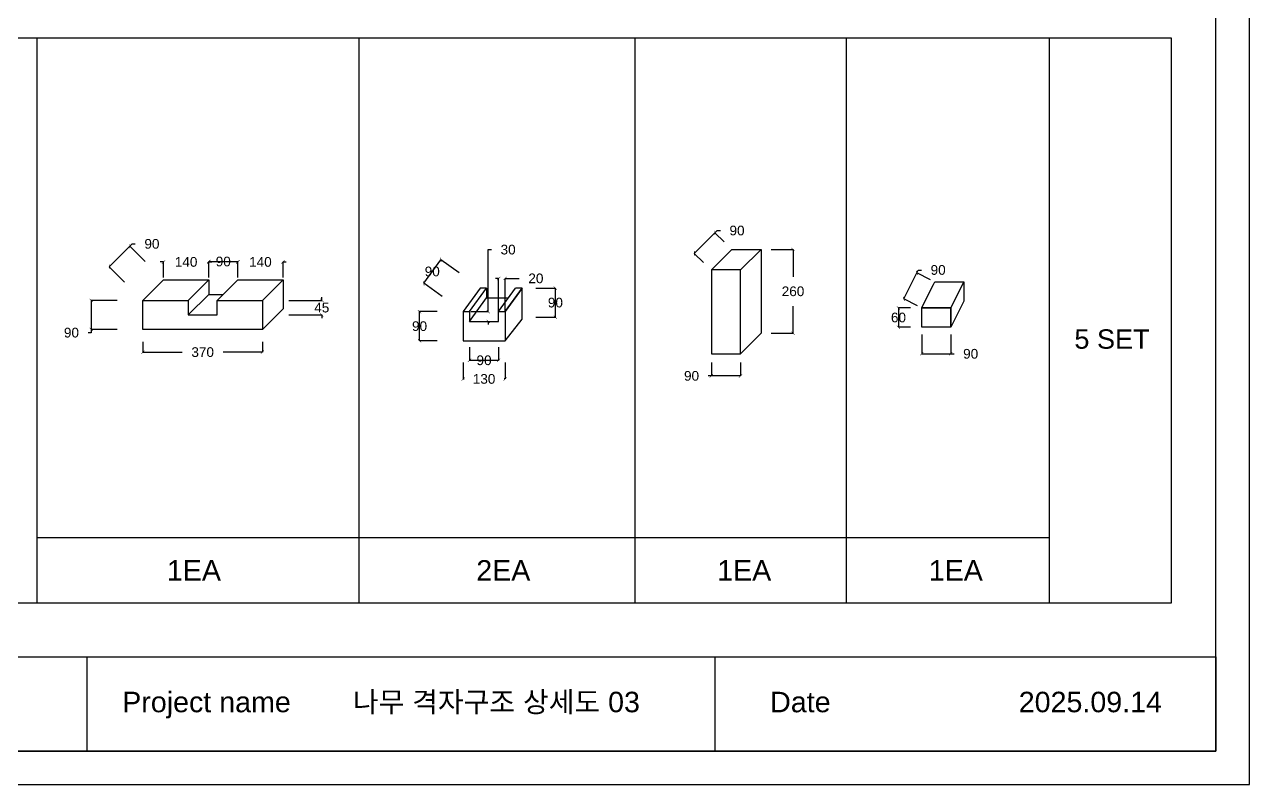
# Model space of a CAD drawing. Header units: millimetres. Extents: x 13722 to 114356, y -17117 to 61088.
# Drawn here: x 106008 to 109800, y -1133 to 1221 of the extents above; entities that cross this region are included whole.
import ezdxf

# ---------------------------------------------------------------- set-up
doc = ezdxf.new("R2010")
doc.units = ezdxf.units.MM
for name, color, linetype in [('00_dim', 6, 'Continuous'), ('02', 250, 'Continuous'), ('03', 8, 'Continuous'), ('0_CUT', 250, 'Continuous')]:
    doc.layers.add(name, color=color, linetype=linetype)
doc.styles.get("Standard").update_dxf_attribs({"font": 'Arial.ttf'})
doc.dimstyles.get("Standard").update_dxf_attribs({"dimtxt": 30, "dimasz": 10, "dimexe": 0.18, "dimexo": 80, "dimgap": 30, "dimtad": 0, "dimtih": 1, "dimtoh": 1, "dimdec": 0, "dimzin": 0, "dimdsep": 46, "dimtxsty": 'Standard', "dimblk": 'ARCHTICK', "dimcen": 0.09, "dimadec": 0, "dimazin": 0, "dimtfac": 1, "dimtdec": 0, "dimtofl": 0, "dimtmove": 0, "dimatfit": 3, "dimfxl": 1, "dimtolj": 1, "dimtzin": 0, "dimarcsym": 0})

# ---------------------------------------------------------------- blocks, each defined once
blk = doc.blocks.new('_ArchTick')
at = {"color": 0, "linetype": 'ByBlock', "const_width": 0.15}
blk.add_lwpolyline([(-0.5, -0.5), (0.5, 0.5)], dxfattribs=at)
blk = doc.blocks.new('*D162')
at = {"layer": '00_dim', "color": 0, "lineweight": -2, "transparency": 16777216}
for p, q in [((108770.5, 451.7), (108775, 460.7)), ((108775, 460.7), (108785, 460.7)), ((108730.2, 371.2), (108770.5, 451.7)), ((108813.1, 430.4), (108770.3, 451.8)), ((108772.9, 349.9), (108730.1, 371.3))]:
    blk.add_line(p, q, dxfattribs=at)
at = {"layer": 'Defpoints', "color": 0, "transparency": 16777216}
for p in [(108770.5, 451.7), (108884.7, 394.6), (108844.4, 314.1)]:
    blk.add_point(p, dxfattribs=at)
at = {"layer": '00_dim', "color": 0, "lineweight": -2, "transparency": 16777216, "xscale": 10, "yscale": 10, "zscale": 10}
for p, rotation in [((108770.5, 451.7), 63.43494882292538), ((108730.2, 371.2), 243.4349488229254)]:
    blk.add_blockref('_ArchTick', p, dxfattribs=dict(at, rotation=rotation))
at = {"layer": '00_dim', "color": 0, "transparency": 16777216, "insert": (108836.4, 460.7), "char_height": 30, "attachment_point": 5}
blk.add_mtext('\\A1;90', dxfattribs=at)
blk = doc.blocks.new('*D163')
at = {"layer": '00_dim', "color": 0, "lineweight": -2, "transparency": 16777216}
for p, q in [((108785.6, 260.9), (108785.6, 200.9)), ((108875.6, 260.9), (108875.6, 200.9)), ((108785.6, 201.1), (108875.6, 201.1)), ((108875.6, 201.1), (108885.6, 201.1))]:
    blk.add_line(p, q, dxfattribs=at)
at = {"layer": 'Defpoints', "color": 0, "transparency": 16777216}
for p in [(108785.6, 340.9), (108875.6, 340.9), (108875.6, 201.1)]:
    blk.add_point(p, dxfattribs=at)
at = {"layer": '00_dim', "color": 0, "lineweight": -2, "transparency": 16777216, "xscale": 10, "yscale": 10, "zscale": 10, "rotation": 180}
blk.add_blockref('_ArchTick', (108785.6, 201.1), dxfattribs=at)
at = {"layer": '00_dim', "color": 0, "lineweight": -2, "transparency": 16777216, "xscale": 10, "yscale": 10, "zscale": 10}
blk.add_blockref('_ArchTick', (108875.6, 201.1), dxfattribs=at)
at = {"layer": '00_dim', "color": 0, "transparency": 16777216, "insert": (108937.1, 201.1), "char_height": 30, "attachment_point": 5}
blk.add_mtext('\\A1;90', dxfattribs=at)
blk = doc.blocks.new('*D169')
at = {"layer": '00_dim', "color": 0, "lineweight": -2, "transparency": 16777216}
for p, q in [((108319.3, 524.6), (108387.4, 524.6)), ((108387.2, 524.6), (108387.2, 439.9)), ((108387.2, 264.6), (108387.2, 349.2)), ((108319.3, 264.6), (108387.4, 264.6))]:
    blk.add_line(p, q, dxfattribs=at)
at = {"layer": 'Defpoints', "color": 0, "transparency": 16777216}
for p in [(108239.3, 524.6), (108239.3, 264.6), (108387.2, 264.6)]:
    blk.add_point(p, dxfattribs=at)
at = {"layer": '00_dim', "color": 0, "lineweight": -2, "transparency": 16777216, "xscale": 10, "yscale": 10, "zscale": 10}
for p, rotation in [((108387.2, 524.6), 90), ((108387.2, 264.6), 270)]:
    blk.add_blockref('_ArchTick', p, dxfattribs=dict(at, rotation=rotation))
at = {"layer": '00_dim', "color": 0, "transparency": 16777216, "insert": (108387.2, 394.6), "char_height": 30, "attachment_point": 5}
blk.add_mtext('\\A1;260', dxfattribs=at)
blk = doc.blocks.new('*D167')
at = {"layer": '00_dim', "color": 0, "lineweight": -2, "transparency": 16777216}
for p, q in [((108134.5, 174.6), (108134.5, 132.5)), ((108224.5, 174.6), (108224.5, 132.5)), ((108134.5, 132.7), (108124.5, 132.7)), ((108224.5, 132.7), (108134.5, 132.7))]:
    blk.add_line(p, q, dxfattribs=at)
at = {"layer": 'Defpoints', "color": 0, "transparency": 16777216}
for p in [(108134.5, 254.6), (108224.5, 254.6), (108134.5, 132.7)]:
    blk.add_point(p, dxfattribs=at)
at = {"layer": '00_dim', "color": 0, "lineweight": -2, "transparency": 16777216, "xscale": 10, "yscale": 10, "zscale": 10, "rotation": 180}
blk.add_blockref('_ArchTick', (108134.5, 132.7), dxfattribs=at)
at = {"layer": '00_dim', "color": 0, "lineweight": -2, "transparency": 16777216, "xscale": 10, "yscale": 10, "zscale": 10}
blk.add_blockref('_ArchTick', (108224.5, 132.7), dxfattribs=at)
at = {"layer": '00_dim', "color": 0, "transparency": 16777216, "insert": (108073.1, 132.7), "char_height": 30, "attachment_point": 5}
blk.add_mtext('\\A1;90', dxfattribs=at)
blk = doc.blocks.new('*D168')
at = {"layer": '00_dim', "color": 0, "lineweight": -2, "transparency": 16777216}
for p, q in [((108081.7, 512.1), (108145.4, 575.7)), ((108173.6, 547.6), (108145.3, 575.9)), ((108145.4, 575.7), (108152.5, 582.8)), ((108152.5, 582.8), (108162.5, 582.8)), ((108109.9, 483.9), (108081.6, 512.2))]:
    blk.add_line(p, q, dxfattribs=at)
at = {"layer": 'Defpoints', "color": 0, "transparency": 16777216}
for p in [(108145.4, 575.7), (108230.1, 491), (108166.5, 427.4)]:
    blk.add_point(p, dxfattribs=at)
at = {"layer": '00_dim', "color": 0, "lineweight": -2, "transparency": 16777216, "xscale": 10, "yscale": 10, "zscale": 10}
for p, rotation in [((108145.4, 575.7), 45), ((108081.7, 512.1), 225)]:
    blk.add_blockref('_ArchTick', p, dxfattribs=dict(at, rotation=rotation))
at = {"layer": '00_dim', "color": 0, "transparency": 16777216, "insert": (108213.9, 582.8), "char_height": 30, "attachment_point": 5}
blk.add_mtext('\\A1;90', dxfattribs=at)
blk = doc.blocks.new('*D170')
at = {"layer": '00_dim', "color": 0, "lineweight": -2, "transparency": 16777216}
for p, q in [((106374.9, 238.6), (106374.9, 206.1)), ((106744.9, 238.6), (106744.9, 206.1)), ((106374.9, 206.3), (106496.9, 206.3)), ((106744.9, 206.3), (106623, 206.3))]:
    blk.add_line(p, q, dxfattribs=at)
at = {"layer": 'Defpoints', "color": 0, "transparency": 16777216}
for p in [(106374.9, 318.6), (106744.9, 318.6), (106744.9, 206.3)]:
    blk.add_point(p, dxfattribs=at)
at = {"layer": '00_dim', "color": 0, "lineweight": -2, "transparency": 16777216, "xscale": 10, "yscale": 10, "zscale": 10, "rotation": 180}
blk.add_blockref('_ArchTick', (106374.9, 206.3), dxfattribs=at)
at = {"layer": '00_dim', "color": 0, "lineweight": -2, "transparency": 16777216, "xscale": 10, "yscale": 10, "zscale": 10}
blk.add_blockref('_ArchTick', (106744.9, 206.3), dxfattribs=at)
at = {"layer": '00_dim', "color": 0, "transparency": 16777216, "insert": (106559.9, 206.3), "char_height": 30, "attachment_point": 5}
blk.add_mtext('\\A1;370', dxfattribs=at)
blk = doc.blocks.new('*D171')
at = {"layer": '00_dim', "color": 0, "lineweight": -2, "transparency": 16777216}
for p, q in [((106438.6, 485.6), (106428.6, 485.6)), ((106438.6, 437.9), (106438.6, 485.8)), ((106578.6, 437.9), (106578.6, 485.8)), ((106578.6, 485.6), (106588.6, 485.6))]:
    blk.add_line(p, q, dxfattribs=at)
at = {"layer": 'Defpoints', "color": 0, "transparency": 16777216}
for p in [(106578.6, 485.6), (106438.6, 357.9), (106578.6, 357.9)]:
    blk.add_point(p, dxfattribs=at)
at = {"layer": '00_dim', "color": 0, "lineweight": -2, "transparency": 16777216, "xscale": 10, "yscale": 10, "zscale": 10}
blk.add_blockref('_ArchTick', (106438.6, 485.6), dxfattribs=at)
at = {"layer": '00_dim', "color": 0, "lineweight": -2, "transparency": 16777216, "xscale": 10, "yscale": 10, "zscale": 10, "rotation": 180}
blk.add_blockref('_ArchTick', (106578.6, 485.6), dxfattribs=at)
at = {"layer": '00_dim', "color": 0, "transparency": 16777216, "insert": (106508.6, 485.6), "char_height": 30, "attachment_point": 5}
blk.add_mtext('\\A1;140', dxfattribs=at)
blk = doc.blocks.new('*D172')
at = {"layer": '00_dim', "color": 0, "lineweight": -2, "transparency": 16777216}
for p, q in [((106668.6, 485.6), (106658.6, 485.6)), ((106668.6, 437.9), (106668.6, 485.8)), ((106808.6, 437.9), (106808.6, 485.8)), ((106808.6, 485.6), (106818.6, 485.6))]:
    blk.add_line(p, q, dxfattribs=at)
at = {"layer": 'Defpoints', "color": 0, "transparency": 16777216}
for p in [(106808.6, 485.6), (106668.6, 357.9), (106808.6, 357.9)]:
    blk.add_point(p, dxfattribs=at)
at = {"layer": '00_dim', "color": 0, "lineweight": -2, "transparency": 16777216, "xscale": 10, "yscale": 10, "zscale": 10}
blk.add_blockref('_ArchTick', (106668.6, 485.6), dxfattribs=at)
at = {"layer": '00_dim', "color": 0, "lineweight": -2, "transparency": 16777216, "xscale": 10, "yscale": 10, "zscale": 10, "rotation": 180}
blk.add_blockref('_ArchTick', (106808.6, 485.6), dxfattribs=at)
at = {"layer": '00_dim', "color": 0, "transparency": 16777216, "insert": (106738.6, 485.6), "char_height": 30, "attachment_point": 5}
blk.add_mtext('\\A1;140', dxfattribs=at)
blk = doc.blocks.new('*D173')
at = {"layer": '00_dim', "color": 0, "lineweight": -2, "transparency": 16777216}
for p, q in [((106578.6, 439), (106578.6, 487)), ((106578.6, 486.8), (106668.6, 486.8)), ((106668.6, 439), (106668.6, 487))]:
    blk.add_line(p, q, dxfattribs=at)
at = {"layer": 'Defpoints', "color": 0, "transparency": 16777216}
for p in [(106668.6, 486.8), (106578.6, 359), (106668.6, 359)]:
    blk.add_point(p, dxfattribs=at)
at = {"layer": '00_dim', "color": 0, "lineweight": -2, "transparency": 16777216, "xscale": 10, "yscale": 10, "zscale": 10, "rotation": 180}
blk.add_blockref('_ArchTick', (106578.6, 486.8), dxfattribs=at)
at = {"layer": '00_dim', "color": 0, "lineweight": -2, "transparency": 16777216, "xscale": 10, "yscale": 10, "zscale": 10}
blk.add_blockref('_ArchTick', (106668.6, 486.8), dxfattribs=at)
at = {"layer": '00_dim', "color": 0, "transparency": 16777216, "insert": (106623.6, 486.8), "char_height": 30, "attachment_point": 5}
blk.add_mtext('\\A1;90', dxfattribs=at)
blk = doc.blocks.new('*D176')
at = {"layer": '00_dim', "color": 0, "lineweight": -2, "transparency": 16777216}
for p, q in [((106294.9, 366.6), (106214.9, 366.6)), ((106215.1, 366.6), (106215.1, 276.6)), ((106215.1, 266.6), (106205.1, 266.6)), ((106294.9, 276.6), (106214.9, 276.6)), ((106215.1, 276.6), (106215.1, 266.6))]:
    blk.add_line(p, q, dxfattribs=at)
at = {"layer": 'Defpoints', "color": 0, "transparency": 16777216}
for p in [(106374.9, 366.6), (106215.1, 276.6), (106374.9, 276.6)]:
    blk.add_point(p, dxfattribs=at)
at = {"layer": '00_dim', "color": 0, "lineweight": -2, "transparency": 16777216, "xscale": 10, "yscale": 10, "zscale": 10}
for p, rotation in [((106215.1, 366.6), 90), ((106215.1, 276.6), 270)]:
    blk.add_blockref('_ArchTick', p, dxfattribs=dict(at, rotation=rotation))
at = {"layer": '00_dim', "color": 0, "transparency": 16777216, "insert": (106153.7, 266.6), "char_height": 30, "attachment_point": 5}
blk.add_mtext('\\A1;90', dxfattribs=at)
blk = doc.blocks.new('*D174')
at = {"layer": '00_dim', "color": 0, "lineweight": -2, "transparency": 16777216}
for p, q in [((106826.3, 366.6), (106928.7, 366.6)), ((106928.5, 366.6), (106928.5, 376.6)), ((106826.3, 321.6), (106928.7, 321.6)), ((106928.5, 321.6), (106928.5, 311.6))]:
    blk.add_line(p, q, dxfattribs=at)
at = {"layer": 'Defpoints', "color": 0, "transparency": 16777216}
for p in [(106746.3, 366.6), (106746.3, 321.6), (106928.5, 321.6)]:
    blk.add_point(p, dxfattribs=at)
at = {"layer": '00_dim', "color": 0, "lineweight": -2, "transparency": 16777216, "xscale": 10, "yscale": 10, "zscale": 10}
for p, rotation in [((106928.5, 366.6), 270), ((106928.5, 321.6), 90)]:
    blk.add_blockref('_ArchTick', p, dxfattribs=dict(at, rotation=rotation))
at = {"layer": '00_dim', "color": 0, "transparency": 16777216, "insert": (106928.5, 344.1), "char_height": 30, "attachment_point": 5}
blk.add_mtext('\\A1;45', dxfattribs=at)
blk = doc.blocks.new('*D175')
at = {"layer": '00_dim', "color": 0, "lineweight": -2, "transparency": 16777216}
for p, q in [((106270.7, 470.8), (106334.3, 534.5)), ((106382, 486.8), (106334.2, 534.6)), ((106334.3, 534.5), (106341.4, 541.5)), ((106341.4, 541.5), (106351.4, 541.5)), ((106318.4, 423.2), (106270.6, 471))]:
    blk.add_line(p, q, dxfattribs=at)
at = {"layer": 'Defpoints', "color": 0, "transparency": 16777216}
for p in [(106334.3, 534.5), (106438.6, 430.2), (106374.9, 366.6)]:
    blk.add_point(p, dxfattribs=at)
at = {"layer": '00_dim', "color": 0, "lineweight": -2, "transparency": 16777216, "xscale": 10, "yscale": 10, "zscale": 10}
for p, rotation in [((106334.3, 534.5), 45.00000000000225), ((106270.7, 470.8), 225.0000000000022)]:
    blk.add_blockref('_ArchTick', p, dxfattribs=dict(at, rotation=rotation))
at = {"layer": '00_dim', "color": 0, "transparency": 16777216, "insert": (106402.8, 541.5), "char_height": 30, "attachment_point": 5}
blk.add_mtext('\\A1;90', dxfattribs=at)
blk = doc.blocks.new('*D261')
at = {"layer": '00_dim', "color": 0, "lineweight": -2, "transparency": 16777216}
for p, q in [((108751.2, 343.5), (108713.4, 343.5)), ((108713.6, 343.5), (108713.6, 283.5)), ((108751.2, 283.5), (108713.4, 283.5))]:
    blk.add_line(p, q, dxfattribs=at)
at = {"layer": 'Defpoints', "color": 0, "transparency": 16777216}
for p in [(108831.2, 343.5), (108713.6, 283.5), (108831.2, 283.5)]:
    blk.add_point(p, dxfattribs=at)
at = {"layer": '00_dim', "color": 0, "lineweight": -2, "transparency": 16777216, "xscale": 10, "yscale": 10, "zscale": 10}
for p, rotation in [((108713.6, 343.5), 90), ((108713.6, 283.5), 270)]:
    blk.add_blockref('_ArchTick', p, dxfattribs=dict(at, rotation=rotation))
at = {"layer": '00_dim', "color": 0, "transparency": 16777216, "insert": (108713.6, 313.5), "char_height": 30, "attachment_point": 5}
blk.add_mtext('\\A1;60', dxfattribs=at)
blk = doc.blocks.new('*D268')
at = {"layer": '00_dim', "color": 0, "lineweight": -2, "transparency": 16777216}
for p, q in [((107365.9, 174.4), (107365.9, 123.2)), ((107495.9, 174.4), (107495.9, 123.2)), ((107365.9, 123.3), (107369.3, 123.3)), ((107495.9, 123.3), (107492.6, 123.3))]:
    blk.add_line(p, q, dxfattribs=at)
at = {"layer": 'Defpoints', "color": 0, "transparency": 16777216}
for p in [(107365.9, 254.4), (107495.9, 254.4), (107495.9, 123.3)]:
    blk.add_point(p, dxfattribs=at)
at = {"layer": '00_dim', "color": 0, "lineweight": -2, "transparency": 16777216, "xscale": 10, "yscale": 10, "zscale": 10, "rotation": 180}
blk.add_blockref('_ArchTick', (107365.9, 123.3), dxfattribs=at)
at = {"layer": '00_dim', "color": 0, "lineweight": -2, "transparency": 16777216, "xscale": 10, "yscale": 10, "zscale": 10}
blk.add_blockref('_ArchTick', (107495.9, 123.3), dxfattribs=at)
at = {"layer": '00_dim', "color": 0, "transparency": 16777216, "insert": (107430.9, 123.3), "char_height": 30, "attachment_point": 5}
blk.add_mtext('\\A1;130', dxfattribs=at)
blk = doc.blocks.new('*D271')
at = {"layer": '00_dim', "color": 0, "lineweight": -2, "transparency": 16777216}
for p, q in [((107285.9, 331.7), (107231, 331.7)), ((107231.2, 241.7), (107231.2, 331.7)), ((107285.9, 241.7), (107231, 241.7))]:
    blk.add_line(p, q, dxfattribs=at)
at = {"layer": 'Defpoints', "color": 0, "transparency": 16777216}
for p in [(107231.2, 331.7), (107365.9, 331.7), (107365.9, 241.7)]:
    blk.add_point(p, dxfattribs=at)
at = {"layer": '00_dim', "color": 0, "lineweight": -2, "transparency": 16777216, "xscale": 10, "yscale": 10, "zscale": 10}
for p, rotation in [((107231.2, 331.7), 90), ((107231.2, 241.7), 270)]:
    blk.add_blockref('_ArchTick', p, dxfattribs=dict(at, rotation=rotation))
at = {"layer": '00_dim', "color": 0, "transparency": 16777216, "insert": (107231.2, 286.7), "char_height": 30, "attachment_point": 5}
blk.add_mtext('\\A1;90', dxfattribs=at)
blk = doc.blocks.new('*D272')
at = {"layer": '00_dim', "color": 0, "lineweight": -2, "transparency": 16777216}
for p, q in [((107385.9, 221.7), (107385.9, 180.8)), ((107475.9, 221.7), (107475.9, 180.8)), ((107385.9, 181), (107475.9, 181))]:
    blk.add_line(p, q, dxfattribs=at)
at = {"layer": 'Defpoints', "color": 0, "transparency": 16777216}
for p in [(107385.9, 301.7), (107475.9, 301.7), (107475.9, 181)]:
    blk.add_point(p, dxfattribs=at)
at = {"layer": '00_dim', "color": 0, "lineweight": -2, "transparency": 16777216, "xscale": 10, "yscale": 10, "zscale": 10, "rotation": 180}
blk.add_blockref('_ArchTick', (107385.9, 181), dxfattribs=at)
at = {"layer": '00_dim', "color": 0, "lineweight": -2, "transparency": 16777216, "xscale": 10, "yscale": 10, "zscale": 10}
blk.add_blockref('_ArchTick', (107475.9, 181), dxfattribs=at)
at = {"layer": '00_dim', "color": 0, "transparency": 16777216, "insert": (107430.9, 181), "char_height": 30, "attachment_point": 5}
blk.add_mtext('\\A1;90', dxfattribs=at)
blk = doc.blocks.new('*D273')
at = {"layer": '00_dim', "color": 0, "lineweight": -2, "transparency": 16777216}
for p, q in [((107244.2, 419.6), (107296.9, 492.6)), ((107353.8, 451.5), (107296.7, 492.7)), ((107301.1, 378.5), (107244, 419.7))]:
    blk.add_line(p, q, dxfattribs=at)
at = {"layer": 'Defpoints', "color": 0, "transparency": 16777216}
for p in [(107296.9, 492.6), (107418.6, 404.6), (107365.9, 331.7)]:
    blk.add_point(p, dxfattribs=at)
at = {"layer": '00_dim', "color": 0, "lineweight": -2, "transparency": 16777216, "xscale": 10, "yscale": 10, "zscale": 10}
for p, rotation in [((107296.9, 492.6), 54.1623470457204), ((107244.2, 419.6), 234.1623470457204)]:
    blk.add_blockref('_ArchTick', p, dxfattribs=dict(at, rotation=rotation))
at = {"layer": '00_dim', "color": 0, "transparency": 16777216, "insert": (107270.5, 456.1), "char_height": 30, "attachment_point": 5}
blk.add_mtext('\\A1;90', dxfattribs=at)
blk = doc.blocks.new('*D269')
at = {"layer": '00_dim', "color": 0, "lineweight": -2, "transparency": 16777216}
for p, q in [((107591.1, 404.6), (107651.9, 404.6)), ((107651.7, 314.6), (107651.7, 404.6)), ((107591.1, 314.6), (107651.9, 314.6))]:
    blk.add_line(p, q, dxfattribs=at)
at = {"layer": 'Defpoints', "color": 0, "transparency": 16777216}
for p in [(107511.1, 404.6), (107651.7, 404.6), (107511.1, 314.6)]:
    blk.add_point(p, dxfattribs=at)
at = {"layer": '00_dim', "color": 0, "lineweight": -2, "transparency": 16777216, "xscale": 10, "yscale": 10, "zscale": 10}
for p, rotation in [((107651.7, 404.6), 90), ((107651.7, 314.6), 270)]:
    blk.add_blockref('_ArchTick', p, dxfattribs=dict(at, rotation=rotation))
at = {"layer": '00_dim', "color": 0, "transparency": 16777216, "insert": (107651.7, 359.6), "char_height": 30, "attachment_point": 5}
blk.add_mtext('\\A1;90', dxfattribs=at)
blk = doc.blocks.new('*D270')
at = {"layer": '00_dim', "color": 0, "lineweight": -2, "transparency": 16777216}
for p, q in [((107443.8, 331.7), (107443.8, 523.7)), ((107443.8, 523.7), (107453.8, 523.7)), ((107390.3, 331.7), (107443.7, 331.7)), ((107390.3, 301.7), (107443.7, 301.7)), ((107443.8, 301.7), (107443.8, 291.7))]:
    blk.add_line(p, q, dxfattribs=at)
at = {"layer": 'Defpoints', "color": 0, "transparency": 16777216}
for p in [(107470.3, 331.7), (107443.8, 301.7), (107470.3, 301.7)]:
    blk.add_point(p, dxfattribs=at)
at = {"layer": '00_dim', "color": 0, "lineweight": -2, "transparency": 16777216, "xscale": 10, "yscale": 10, "zscale": 10}
for p, rotation in [((107443.8, 331.7), 270), ((107443.8, 301.7), 90)]:
    blk.add_blockref('_ArchTick', p, dxfattribs=dict(at, rotation=rotation))
at = {"layer": '00_dim', "color": 0, "transparency": 16777216, "insert": (107505.3, 523.7), "char_height": 30, "attachment_point": 5}
blk.add_mtext('\\A1;30', dxfattribs=at)
blk = doc.blocks.new('*D267')
at = {"layer": '00_dim', "color": 0, "lineweight": -2, "transparency": 16777216}
for p, q in [((107475.9, 434.6), (107465.9, 434.6)), ((107475.9, 329.8), (107475.9, 434.8)), ((107495.9, 329.8), (107495.9, 434.8)), ((107495.9, 434.6), (107539.6, 434.6))]:
    blk.add_line(p, q, dxfattribs=at)
at = {"layer": 'Defpoints', "color": 0, "transparency": 16777216}
for p in [(107495.9, 434.6), (107475.9, 249.8), (107495.9, 249.8)]:
    blk.add_point(p, dxfattribs=at)
at = {"layer": '00_dim', "color": 0, "lineweight": -2, "transparency": 16777216, "xscale": 10, "yscale": 10, "zscale": 10}
blk.add_blockref('_ArchTick', (107475.9, 434.6), dxfattribs=at)
at = {"layer": '00_dim', "color": 0, "lineweight": -2, "transparency": 16777216, "xscale": 10, "yscale": 10, "zscale": 10, "rotation": 180}
blk.add_blockref('_ArchTick', (107495.9, 434.6), dxfattribs=at)
at = {"layer": '00_dim', "color": 0, "transparency": 16777216, "insert": (107591.3, 434.6), "char_height": 30, "attachment_point": 5}
blk.add_mtext('\\A1;20', dxfattribs=at)

msp = doc.modelspace()

# ---------------------------------------------------------------- linework, layer by layer
at = {"layer": '00_dim'}
msp.add_lwpolyline([(103639.9, 3223.1), (103639.9, -1132.6), (109800.1, -1132.6), (109800.1, 3223.1)], close=True, dxfattribs=at)
at = {"layer": '00_dim', "color": 9}
msp.add_lwpolyline([(103743.6, 3119.4), (103743.6, -1028.9), (109696.4, -1028.9), (109696.4, 3119.4)], close=True, dxfattribs=at)
at = {"layer": '02'}
for p, q in [((108134.5, 460.9), (108198.2, 524.6)), ((108198.2, 524.6), (108288.2, 524.6)), ((108224.5, 460.9), (108288.2, 524.6)), ((108288.2, 524.6), (108288.2, 264.6)), ((106374.9, 366.6), (106438.6, 430.2)), ((106438.6, 430.2), (106578.6, 430.2)), ((106514.9, 366.6), (106578.6, 430.2)), ((106578.6, 430.2), (106578.6, 385.2)), ((106604.9, 366.6), (106668.6, 430.2)), ((106668.6, 430.2), (106808.6, 430.2)), ((106744.9, 366.6), (106808.6, 430.2)), ((106808.6, 430.2), (106808.6, 340.2)), ((106514.9, 321.6), (106578.6, 385.2)), ((106578.6, 385.2), (106623.6, 385.2)), ((107385.9, 331.7), (107438.6, 404.6)), ((107438.6, 404.6), (107438.6, 374.6)), ((107475.9, 331.7), (107528.6, 404.6)), ((108785.6, 343.5), (108821.1, 414.5)), ((108785.6, 343.5), (108821.1, 414.5)), ((107385.9, 301.7), (107438.6, 374.6)), ((107438.6, 374.6), (107507, 374.6)), ((106744.9, 276.6), (106808.6, 340.2)), ((107365.9, 331.7), (107365.9, 241.7)), ((107365.9, 331.7), (107385.9, 331.7)), ((107385.9, 331.7), (107385.9, 301.7)), ((107475.9, 331.7), (107495.9, 331.7)), ((107475.9, 301.7), (107475.9, 331.7)), ((107495.9, 331.7), (107495.9, 241.7)), ((107385.9, 301.7), (107475.9, 301.7)), ((107365.9, 241.7), (107495.9, 241.7)), ((108224.5, 200.9), (108288.2, 264.6))]:
    msp.add_line(p, q, dxfattribs=at)
for points in [[(108224.5, 460.9), (108134.5, 460.9), (108134.5, 200.9), (108224.5, 200.9)], [(108825.9, 424), (108915.9, 424), (108875.6, 343.5), (108785.6, 343.5)], [(108875.6, 343.5), (108915.9, 424), (108915.9, 364), (108875.6, 283.5)], [(107495.9, 241.7), (107548.6, 308.3), (107548.6, 404.6), (107495.9, 331.7)], [(106514.9, 366.6), (106514.9, 321.6), (106604.9, 321.6), (106604.9, 366.6), (106744.9, 366.6), (106744.9, 276.6), (106374.9, 276.6), (106374.9, 366.6)], [(108785.6, 343.5), (108875.6, 343.5), (108875.6, 283.5), (108785.6, 283.5)]]:
    msp.add_lwpolyline(points, close=True, dxfattribs=at)
for points in [[(107438.6, 404.6), (107418.6, 404.6), (107365.9, 331.7), (107385.9, 331.7)], [(107475.9, 331.7), (107495.9, 331.7), (107548.6, 404.6), (107528.6, 404.6)]]:
    msp.add_lwpolyline(points, dxfattribs=at)
at = {"layer": '03'}
for p, q in [((106046.2, 1179.3), (106046.2, -571.1)), ((107043.3, 1179.3), (107043.3, -571.1)), ((107897.2, 1179.3), (107897.2, -571.1)), ((108552.2, 1179.3), (108552.2, -571.1)), ((109179.9, 1179.3), (109179.9, -571.1)), ((106046.2, -367.3), (109179.9, -367.3)), ((106201.5, -736.8), (106201.5, -1028.9)), ((108144.7, -736.8), (108144.7, -1028.9))]:
    msp.add_line(p, q, dxfattribs=at)
for points in [[(103943.7, 1179.3), (109557.9, 1179.3), (109557.9, -571.1), (103943.7, -571.1)], [(109696.4, -1028.9), (103743.6, -1028.9), (103743.6, -736.8), (109696.4, -736.8)]]:
    msp.add_lwpolyline(points, close=True, dxfattribs=at)

# ---------------------------------------------------------------- texts
at = {"layer": '0_CUT'}
for s, height, p in [('5 SET', 60, (109258.1, 216.9)), ('1EA', 63.41, (106449.1, -501.2)), ('2EA', 63.41, (107406.8, -501.2)), ('1EA', 63.41, (108152.4, -501.2)), ('1EA', 63.41, (108807.3, -501.2)), ('Project name', 63.412, (106310.8, -908.8)), ('나무 격자구조 상세도 03', 63.412, (107024.8, -908.8)), ('Date', 63.41, (108316.4, -908.8)), ('2025.09.14', 63.41, (109085.9, -908.8))]:
    msp.add_text(s, height=height, dxfattribs=at).set_placement(p)

# ---------------------------------------------------------------- dimensions: what is measured, and where the dimension line sits
at = {"layer": '00_dim'}
for p1, p2, distance, picture, middle in [((108166.5, 427.4), (108230.1, 491), 119.8, '*D168', (108213.9, 582.8)), ((106374.9, 366.6), (106438.6, 430.2), 147.4, '*D175', (106402.8, 541.5)), ((108844.4, 314.1), (108884.7, 394.6), 127.7, '*D162', (108836.4, 460.7))]:
    dim = msp.add_aligned_dim(p1=p1, p2=p2, distance=distance, dimstyle='Standard', dxfattribs=at)
    dim.commit()
    dim.dimension.update_dxf_attribs({"geometry": picture, "text_midpoint": middle})
for base, p1, p2, angle, picture, middle, dimtype in [((107443.8, 301.7), (107470.3, 331.7), (107470.3, 301.7), 90, '*D270', (107505.3, 523.7), 160), ((107296.9, 492.6), (107365.9, 331.7), (107418.6, 404.6), 54.1623, '*D273', (107270.5, 456.1), 161), ((107651.7, 404.6), (107511.1, 314.6), (107511.1, 404.6), 90, '*D269', (107651.7, 359.6), 160), ((106928.5, 321.6), (106746.3, 366.6), (106746.3, 321.6), 90, '*D174', (106928.5, 344.1), 160), ((108713.6, 283.5), (108831.2, 343.5), (108831.2, 283.5), 90, '*D261', (108713.6, 313.5), 160), ((107231.2, 331.7), (107365.9, 241.7), (107365.9, 331.7), 90, '*D271', (107231.2, 286.7), 160)]:
    dim = msp.add_linear_dim(base=base, p1=p1, p2=p2, angle=angle, dimstyle='Standard', dxfattribs=at)
    dim.commit()
    dim.dimension.update_dxf_attribs({"geometry": picture, "text_midpoint": middle, "dimtype": dimtype})
for base, p1, p2, picture, middle in [((106578.6, 485.6), (106438.6, 357.9), (106578.6, 357.9), '*D171', (106508.6, 485.6)), ((106808.6, 485.6), (106668.6, 357.9), (106808.6, 357.9), '*D172', (106738.6, 485.6)), ((106744.9, 206.3), (106374.9, 318.6), (106744.9, 318.6), '*D170', (106559.9, 206.3)), ((108875.6, 201.1), (108785.6, 340.9), (108875.6, 340.9), '*D163', (108937.1, 201.1)), ((108134.5, 132.7), (108224.5, 254.6), (108134.5, 254.6), '*D167', (108073.1, 132.7))]:
    dim = msp.add_linear_dim(base=base, p1=p1, p2=p2, dimstyle='Standard', dxfattribs=at)
    dim.commit()
    dim.dimension.update_dxf_attribs({"geometry": picture, "text_midpoint": middle})
for base, p1, p2, picture, middle in [((106668.6, 486.8), (106578.6, 359), (106668.6, 359), '*D173', (106623.6, 486.8)), ((107495.9, 434.6), (107475.9, 249.8), (107495.9, 249.8), '*D267', (107591.3, 434.6)), ((107475.9, 181), (107385.9, 301.7), (107475.9, 301.7), '*D272', (107430.9, 181)), ((107495.9, 123.3), (107365.9, 254.4), (107495.9, 254.4), '*D268', (107430.9, 123.3))]:
    dim = msp.add_linear_dim(base=base, p1=p1, p2=p2, dimstyle='Standard', dxfattribs=at)
    dim.commit()
    dim.dimension.update_dxf_attribs({"geometry": picture, "text_midpoint": middle, "dimtype": 160})
for base, p1, p2, picture, middle in [((108387.2, 264.6), (108239.3, 524.6), (108239.3, 264.6), '*D169', (108387.2, 394.6)), ((106215.1, 276.6), (106374.9, 366.6), (106374.9, 276.6), '*D176', (106153.7, 266.6))]:
    dim = msp.add_linear_dim(base=base, p1=p1, p2=p2, angle=90, dimstyle='Standard', dxfattribs=at)
    dim.commit()
    dim.dimension.update_dxf_attribs({"geometry": picture, "text_midpoint": middle})

doc.saveas('drawing.dxf')
